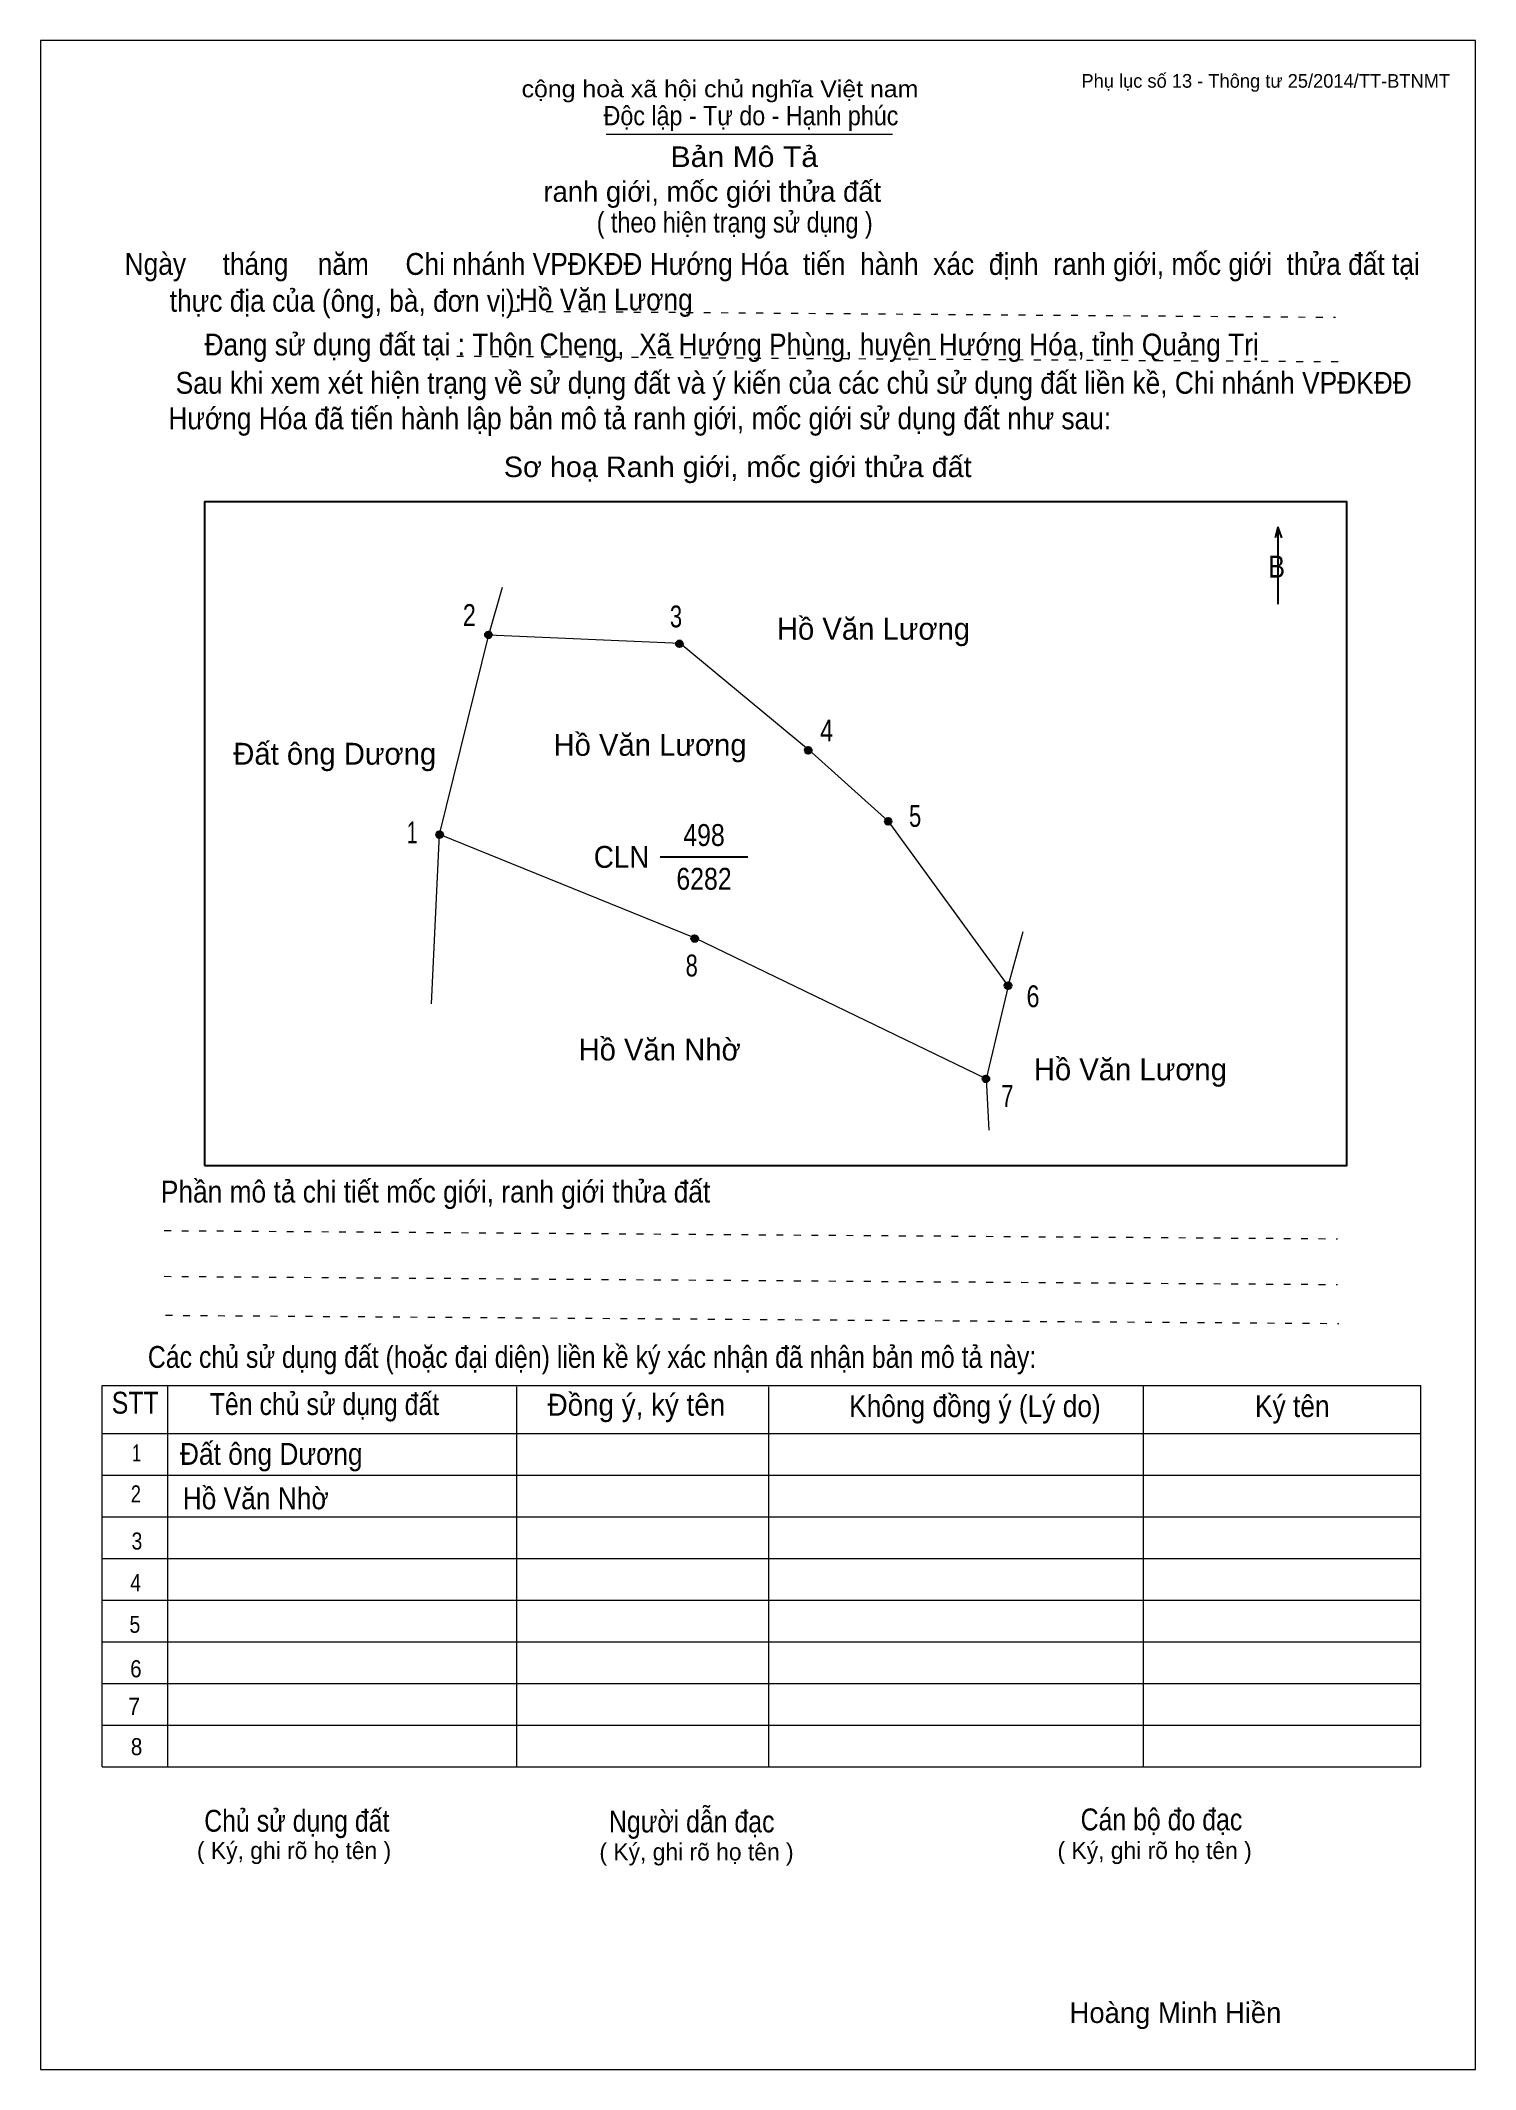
# Model space of a CAD drawing. Header units: centimetres. Extents: x 0 to 21, y 0 to 29.7.
import ezdxf
from ezdxf.enums import TextEntityAlignment as Align

# ---------------------------------------------------------------- set-up
doc = ezdxf.new("R2010")
doc.units = ezdxf.units.CM
doc.header["$LTSCALE"] = 0.13
doc.linetypes.add('DOTTED', pattern=[1.5, 0.3, -1.2])
for name, color, linetype, lineweight in [('1', 7, 'Continuous', 13), ('32', 7, 'Continuous', 25), ('33', 7, 'Continuous', 25), ('6', 7, 'Continuous', 13), ('62', 7, 'Continuous', 13)]:
    doc.layers.add(name, color=color, linetype=linetype, lineweight=lineweight)
doc.layers.add('34', color=7, linetype='Continuous')
doc.layers.add('63', color=7, linetype='Continuous')

msp = doc.modelspace()

# ---------------------------------------------------------------- hatches: boundary and pattern name
at = {"layer": '32'}
for points in [[(6.605, 21, 1), (6.505, 21, 1)], [(9.4, 20.87, 1), (9.3, 20.87, 1)], [(11.285, 19.31, 1), (11.185, 19.31, 1)], [(5.89, 18.075, 1), (5.79, 18.075, 1)], [(12.455, 18.27, 1), (12.355, 18.27, 1)], [(9.622, 16.555, 1), (9.522, 16.555, 1)], [(14.21, 15.865, 1), (14.11, 15.865, 1)], [(13.885, 14.5, 1), (13.785, 14.5, 1)]]:
    msp.add_hatch(color=256, dxfattribs=at).paths.add_polyline_path(points)

# ---------------------------------------------------------------- linework, layer by layer
at = {"layer": '1'}
msp.add_lwpolyline([(21, 0), (21, 29.7), (0, 29.7), (0, 0)], close=True, dxfattribs=at)
at = {"layer": '32'}
for centre in [(6.555, 21), (9.35, 20.87), (11.235, 19.31), (5.84, 18.075), (12.405, 18.27), (9.572, 16.555), (14.16, 15.865), (13.835, 14.5)]:
    msp.add_circle(centre, 0.05, dxfattribs=at)
at = {"layer": '33'}
msp.add_line((9.07, 17.75), (10.35, 17.75), dxfattribs=at)
at = {"layer": '6'}
for p, q in [((6.56, 21), (6.76, 21.7)), ((5.84, 18.08), (6.56, 21)), ((5.72, 15.6), (5.84, 18.08)), ((14.16, 15.86), (14.38, 16.66)), ((14.16, 15.86), (13.84, 14.5)), ((13.84, 14.5), (13.88, 13.75))]:
    msp.add_line(p, q, dxfattribs=at)
for points in [[(6.56, 21), (9.36, 20.88), (11.24, 19.32), (12.4, 18.28), (14.16, 15.86)], [(13.84, 14.5), (9.58, 16.56), (5.84, 18.08)]]:
    msp.add_lwpolyline(points, dxfattribs=at)
at = {"layer": '62'}
for p, q in [((8.28, 28.33), (12.47, 28.33)), ((0.9, 10.01), (20.2, 10.01)), ((0.9, 4.43), (0.9, 10.01)), ((1.86, 4.43), (1.86, 10.01)), ((6.97, 4.43), (6.97, 9.99)), ((10.66, 4.43), (10.66, 9.99)), ((16.14, 4.43), (16.14, 10.01)), ((20.2, 4.43), (20.2, 10.01)), ((0.9, 9.31), (20.2, 9.31)), ((0.9, 8.7), (20.2, 8.7)), ((0.9, 8.09), (20.2, 8.09)), ((0.9, 7.48), (20.2, 7.48)), ((0.9, 6.87), (20.2, 6.87)), ((0.9, 6.26), (20.2, 6.26)), ((0.9, 5.65), (20.2, 5.65)), ((0.9, 5.04), (20.2, 5.04)), ((0.9, 4.43), (20.2, 4.43))]:
    msp.add_line(p, q, dxfattribs=at)
at = {"layer": '62', "linetype": 'DOTTED'}
for p, q in [((6.89, 25.74), (18.95, 25.65)), ((6.09, 25.08), (19.04, 25)), ((1.81, 12.28), (18.98, 12.16)), ((1.81, 11.61), (18.98, 11.49)), ((1.83, 11.04), (19, 10.92))]:
    msp.add_line(p, q, dxfattribs=at)
at = {"layer": '62', "lineweight": 25}
for p, q in [((18.11, 22.58), (18.11, 21.45)), ((18.11, 22.57), (18.07, 22.42)), ((18.11, 22.57), (18.16, 22.42))]:
    msp.add_line(p, q, dxfattribs=at)
msp.add_lwpolyline([(2.4, 13.23), (19.12, 13.23), (19.12, 22.95), (2.4, 22.95)], close=True, dxfattribs=at)

# ---------------------------------------------------------------- texts
at = {"layer": '32'}
for s, width, p in [('2', 0.8, (6.275, 21.13)), ('3', 0.75, (9.3, 21.11)), ('4', 0.8, (11.505, 19.44)), ('5', 0.75, (12.8, 18.19)), ('1', 0.65, (5.44, 17.95)), ('8', 0.75, (9.53, 16)), ('6', 0.8, (14.525, 15.55)), ('7', 0.75, (14.15, 14.09))]:
    msp.add_text(s, height=0.32, dxfattribs=dict(at, width=width)).set_placement(p, align=Align.CENTER)
at = {"layer": '33'}
for s, p in [('Hồ Văn Lương', (12.19, 20.93)), ('Đất ông Dương', (4.305, 19.1)), ('Hồ Văn Lương', (8.92, 19.23)), ('Hồ Văn Nhờ', (9.06, 14.77)), ('Hồ Văn Lương', (15.95, 14.48))]:
    msp.add_text(s, height=0.32, dxfattribs=at).set_placement(p, align=Align.CENTER)
at = {"layer": '33', "width": 0.85}
for s, p in [('498', (9.71, 17.91)), ('6282', (9.71, 17.27))]:
    msp.add_text(s, height=0.32, dxfattribs=at).set_placement(p, align=Align.CENTER)
at = {"layer": '33', "width": 0.95}
msp.add_text('CLN', height=0.32, dxfattribs=at).set_placement((8.91, 17.59), align=Align.RIGHT)
at = {"layer": '34', "width": 0.9}
for s, p in [('Hồ Văn Lương', (7, 25.75)), ('Đất ông Dương', (2.04, 8.85)), ('Hồ Văn Nhờ', (2.08, 8.2))]:
    msp.add_text(s, height=0.32, dxfattribs=at).set_placement(p)
at = {"layer": '62'}
for s, height, width, p in [('cộng hoà xã hội chủ nghĩa Việt nam', 0.2474, 1.1, (7.04, 28.87)), ('Độc lập - Tự do - Hạnh phúc', 0.2828, 0.9, (8.24, 28.46)), ('Bản Mô Tả', 0.3, 1.1, (9.22, 27.85)), ('( theo hiện trạng sử dụng )', 0.3, 0.85, (8.14, 26.89)), ('Ngày     tháng    năm     Chi nhánh VPĐKĐĐ Hướng Hóa  tiến  hành  xác  định  ranh giới, mốc giới  thửa đất tại ', 0.32, 0.9, (1.23, 26.27)), ('thực địa của (ông, bà, đơn vị): ', 0.32, 0.9, (1.89, 25.73)), ('Đang sử dụng đất tại : Thôn Cheng,  Xã Hướng Phùng, huyện Hướng Hóa, tỉnh Quảng Trị', 0.32, 0.9, (2.4, 25.09)), (' Sau khi xem xét hiện trạng về sử dụng đất và ý kiến của các chủ sử dụng đất liền kề, Chi nhánh VPĐKĐĐ ', 0.32, 0.9, (1.87, 24.53)), ('Hướng Hóa đã tiến hành lập bản mô tả ranh giới, mốc giới sử dụng đất như sau:', 0.32, 0.9, (1.87, 24.01)), ('Sơ hoạ Ranh giới, mốc giới thửa đất', 0.3, 1.05, (6.78, 23.31)), ('B', 0.32, 0.85, (17.97, 21.84)), ('Phần mô tả chi tiết mốc giới, ranh giới thửa đất ', 0.32, 0.9, (1.76, 12.69)), ('Các chủ sử dụng đất (hoặc đại diện) liền kề ký xác nhận đã nhận bản mô tả này:', 0.32, 0.85, (1.57, 10.27))]:
    msp.add_text(s, height=height, dxfattribs=dict(at, width=width)).set_placement(p)
msp.add_text('ranh giới, mốc giới thửa đất', height=0.3, dxfattribs=at).set_placement((7.36, 27.34))
for s, height, width, p in [('STT', 0.32, 0.85, (1.385, 9.6)), ('Tên chủ sử dụng đất', 0.32, 0.85, (4.155, 9.58)), ('Đồng ý, ký tên', 0.32, 0.95, (8.72, 9.57)), ('Không đồng ý (Lý do)', 0.32, 0.9, (13.675, 9.55)), ('Ký tên', 0.32, 0.9, (18.32, 9.55)), ('1', 0.25, 0.7, (1.405, 8.9)), ('2', 0.25, 0.8, (1.395, 8.3)), ('3', 0.25, 0.85, (1.41, 7.61)), ('4', 0.25, 0.85, (1.39, 7)), ('5', 0.25, 0.85, (1.38, 6.39)), ('6', 0.25, 0.9, (1.395, 5.74)), ('7', 0.25, 0.95, (1.37, 5.19)), ('8', 0.25, 0.9, (1.405, 4.6)), ('Người dẫn đạc', 0.32, 0.85, (9.53, 3.47)), ('Chủ sử dụng đất', 0.32, 0.85, (3.75, 3.48)), ('Cán bộ đo đạc', 0.32, 0.85, (16.405, 3.5))]:
    msp.add_text(s, height=height, dxfattribs=dict(at, width=width)).set_placement(p, align=Align.CENTER)
for p in [(3.71, 3.08), (9.6, 3.06), (16.305, 3.08)]:
    msp.add_text('( Ký, ghi rõ họ tên )', height=0.25, dxfattribs=at).set_placement(p, align=Align.CENTER)
at = {"layer": '63'}
msp.add_text('Phụ lục số 13 - Thông tư 25/2014/TT-BTNMT', height=0.2, dxfattribs=at).set_placement((20.63, 29.01), align=Align.RIGHT)
msp.add_text('Hoàng Minh Hiền', height=0.3, dxfattribs=at).set_placement((16.61, 0.68), align=Align.CENTER)

doc.saveas('drawing.dxf')
